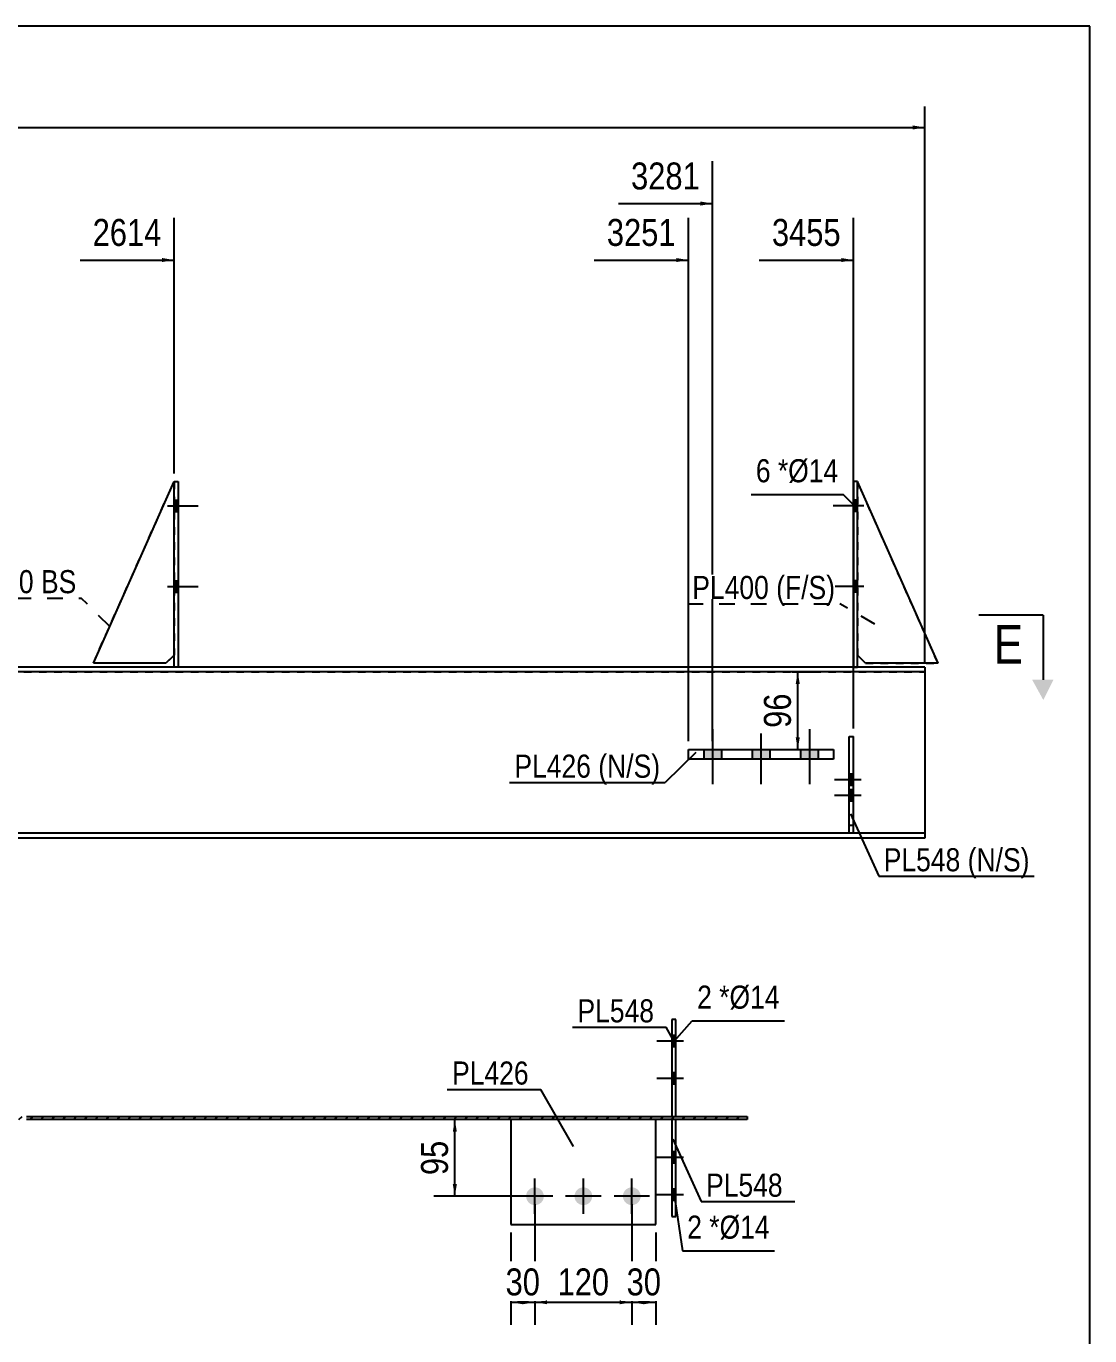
# Model space of a CAD drawing. Header units: millimetres. Extents: x -28 to 375, y -187 to 90.
# Drawn here: x 243 to 374.8, y -72.3 to 90 of the extents above; entities that cross this region are included whole.
import ezdxf

# ---------------------------------------------------------------- set-up
doc = ezdxf.new("R2010")
doc.units = ezdxf.units.MM
doc.linetypes.add('DXK_LINE_DOT1', pattern=[1.8814, 0.9407, -0.9407])
doc.linetypes.add('DXK_LINE_DOT2', pattern=[3.9198, 1.9599, -1.9599])
doc.styles.add('Arial Narrow', font='ARIALN.TTF', dxfattribs={"height": 0.2})

# ---------------------------------------------------------------- blocks, each defined once
blk = doc.blocks.new('Unknown-626819748-1210')
at = {"color": 5, "linetype": 'Continuous'}
for p, q in [((374.82, 90.05), (-25.18, 90.05)), ((374.82, -186.95), (374.82, 90.05))]:
    blk.add_line(p, q, dxfattribs=at)
blk = doc.blocks.new('Bolt-626819748-1258 - 1231')
at = {"linetype": 'Continuous'}
for points in [[(329.16, 0.4), (326.96, 0.4), (326.96, -0.8), (329.16, -0.8)], [(335.16, 0.4), (332.96, 0.4), (332.96, -0.8), (335.16, -0.8)], [(341.16, 0.4), (338.96, 0.4), (338.96, -0.8), (341.16, -0.8)]]:
    blk.add_hatch(color=3, dxfattribs=at).paths.add_polyline_path(points)
at = {"color": 3, "linetype": 'Continuous'}
for p, q in [((328.06, 2.9), (328.06, -3.9)), ((334.06, 2.9), (334.06, -3.9)), ((340.06, 2.9), (340.06, -3.9)), ((326.96, 0.4), (326.96, -0.8)), ((329.16, 0.4), (329.16, -0.8)), ((332.96, 0.4), (332.96, -0.8)), ((335.16, 0.4), (335.16, -0.8)), ((338.96, 0.4), (338.96, -0.8)), ((341.16, 0.4), (341.16, -0.8))]:
    blk.add_line(p, q, dxfattribs=at)
blk = doc.blocks.new('Part-626819748-1303 - 1231')
at = {"color": 2, "linetype": 'Continuous'}
for p, q in [((354.37, 10), (0, 10)), ((261.32, 10.6), (177.82, 10.6)), ((345.51, 10.6), (261.82, 10.6)), ((354.37, 10.6), (346.01, 10.6)), ((354.37, 10.6), (354.37, 10))]:
    blk.add_line(p, q, dxfattribs=at)
at = {"color": 7, "linetype": 'DXK_LINE_DOT1'}
for p, q in [((261.82, 10.6), (261.32, 10.6)), ((346.01, 10.6), (345.51, 10.6))]:
    blk.add_line(p, q, dxfattribs=at)
blk = doc.blocks.new('Part-626819748-1449 - 1231')
at = {"color": 2, "linetype": 'Continuous'}
for p, q in [((346.01, 33.6), (345.51, 33.6)), ((345.51, 33.6), (345.51, 10.6)), ((346.01, 10.6), (346.01, 33.6)), ((345.51, 10.6), (346.01, 10.6))]:
    blk.add_line(p, q, dxfattribs=at)
blk = doc.blocks.new('Part-626819748-1450 - 1231')
at = {"color": 2, "linetype": 'Continuous'}
for p, q in [((356.01, 11.1), (346.01, 33.6)), ((347.01, 11.1), (346.01, 12.1)), ((356.01, 11.1), (347.01, 11.1))]:
    blk.add_line(p, q, dxfattribs=at)
at = {"color": 7, "linetype": 'DXK_LINE_DOT1'}
blk.add_line((346.01, 33.6), (346.01, 12.1), dxfattribs=at)
blk = doc.blocks.new('Part-626819748-1451 - 1231')
at = {"color": 7, "linetype": 'DXK_LINE_DOT1'}
for p, q in [((345.01, -10), (345.01, 2)), ((345.01, 2), (345.51, 2)), ((345.51, -10), (345.51, 2)), ((345.01, -9), (345.51, -9)), ((345.51, -10), (345.01, -10))]:
    blk.add_line(p, q, dxfattribs=at)
blk = doc.blocks.new('Part-626819748-1468 - 1231')
at = {"color": 2, "linetype": 'Continuous'}
for p, q in [((261.32, 10.6), (261.32, 33.6)), ((261.32, 33.6), (261.82, 33.6)), ((261.82, 33.6), (261.82, 10.6)), ((261.82, 10.6), (261.32, 10.6))]:
    blk.add_line(p, q, dxfattribs=at)
blk = doc.blocks.new('Part-626819748-1490 - 1231')
at = {"color": 2, "linetype": 'Continuous'}
for p, q in [((325.06, -0.8), (325.06, 0.4)), ((325.06, 0.4), (343.06, 0.4)), ((343.06, 0.4), (343.06, -0.8)), ((343.06, -0.8), (325.06, -0.8))]:
    blk.add_line(p, q, dxfattribs=at)
blk = doc.blocks.new('Bolt-626819748-2502 - 1231')
at = {"linetype": 'Continuous'}
for points in [[(345.51, -4.09), (345.51, -2.69), (345.01, -2.69), (345.01, -4.09)], [(345.51, -6), (345.51, -4.6), (345.01, -4.6), (345.01, -6)]]:
    blk.add_hatch(color=3, dxfattribs=at).paths.add_polyline_path(points)
at = {"color": 3, "linetype": 'Continuous'}
for p, q in [((345.51, -2.69), (345.01, -2.69)), ((346.46, -3.39), (343.16, -3.39)), ((345.51, -4.09), (345.01, -4.09)), ((345.51, -4.6), (345.01, -4.6)), ((346.46, -5.3), (343.16, -5.3)), ((345.51, -6), (345.01, -6))]:
    blk.add_line(p, q, dxfattribs=at)
blk = doc.blocks.new('Part-626819748-1534 - 1231')
at = {"color": 2, "linetype": 'Continuous'}
for p, q in [((177.82, -10), (175.95, -10)), ((354.37, -10.6), (175.95, -10.6)), ((345.01, -10), (178.32, -10)), ((354.37, -10), (345.51, -10)), ((354.37, -10), (354.37, -10.6))]:
    blk.add_line(p, q, dxfattribs=at)
at = {"color": 7, "linetype": 'DXK_LINE_DOT1'}
for p, q in [((175.95, -10.6), (175.95, -10)), ((178.32, -10), (177.82, -10)), ((345.51, -10), (345.01, -10))]:
    blk.add_line(p, q, dxfattribs=at)
blk = doc.blocks.new('Part-626819748-1550 - 1231')
at = {"color": 7, "linetype": 'DXK_LINE_DOT1'}
for p, q in [((0, 10), (354.37, 10)), ((345.01, -10), (10.32, -10)), ((354.37, -10), (345.51, -10))]:
    blk.add_line(p, q, dxfattribs=at)
at = {"color": 2, "linetype": 'Continuous'}
blk.add_line((354.37, 10), (354.37, -10), dxfattribs=at)
blk = doc.blocks.new('Bolt-626819748-1557 - 1231')
at = {"linetype": 'Continuous'}
for points in [[(261.82, 29.9), (261.82, 31.3), (261.32, 31.3), (261.32, 29.9)], [(261.82, 29.9), (261.82, 31.3), (261.32, 31.3), (261.32, 29.9)], [(261.82, 29.9), (261.82, 31.3), (261.32, 31.3), (261.32, 29.9)], [(261.82, 19.9), (261.82, 21.3), (261.32, 21.3), (261.32, 19.9)], [(261.82, 19.9), (261.82, 21.3), (261.32, 21.3), (261.32, 19.9)], [(261.82, 19.9), (261.82, 21.3), (261.32, 21.3), (261.32, 19.9)]]:
    blk.add_hatch(color=3, dxfattribs=at).paths.add_polyline_path(points)
at = {"color": 3, "linetype": 'Continuous'}
for p, q in [((261.32, 31.3), (261.82, 31.3)), ((261.32, 31.3), (261.82, 31.3)), ((261.32, 31.3), (261.82, 31.3)), ((260.52, 30.6), (264.32, 30.6)), ((260.52, 30.6), (264.32, 30.6)), ((260.52, 30.6), (264.32, 30.6)), ((261.32, 29.9), (261.82, 29.9)), ((261.32, 29.9), (261.82, 29.9)), ((261.32, 29.9), (261.82, 29.9)), ((261.32, 21.3), (261.82, 21.3)), ((261.32, 21.3), (261.82, 21.3)), ((261.32, 21.3), (261.82, 21.3)), ((260.52, 20.6), (264.32, 20.6)), ((260.52, 20.6), (264.32, 20.6)), ((260.52, 20.6), (264.32, 20.6)), ((261.32, 19.9), (261.82, 19.9)), ((261.32, 19.9), (261.82, 19.9)), ((261.32, 19.9), (261.82, 19.9))]:
    blk.add_line(p, q, dxfattribs=at)
blk = doc.blocks.new('Part-626819748-2474 - 1231')
at = {"color": 2, "linetype": 'Continuous'}
for p, q in [((251.32, 11.1), (261.32, 33.6)), ((261.32, 12.1), (260.32, 11.1)), ((260.32, 11.1), (251.32, 11.1))]:
    blk.add_line(p, q, dxfattribs=at)
at = {"color": 7, "linetype": 'DXK_LINE_DOT1'}
blk.add_line((261.32, 33.6), (261.32, 12.1), dxfattribs=at)
blk = doc.blocks.new('Part-626819748-2479 - 1231')
at = {"color": 2, "linetype": 'Continuous'}
for p, q in [((345.01, -10), (345.01, 2)), ((345.01, 2), (345.51, 2)), ((345.51, -10), (345.51, 2)), ((345.51, -10), (345.01, -10))]:
    blk.add_line(p, q, dxfattribs=at)
blk = doc.blocks.new('Part-626819748-2486 - 1231')
at = {"color": 7, "linetype": 'DXK_LINE_DOT1'}
for p, q in [((356.01, 11.1), (346.01, 33.6)), ((346.01, 12.1), (347.01, 11.1)), ((347.01, 11.1), (356.01, 11.1))]:
    blk.add_line(p, q, dxfattribs=at)
blk = doc.blocks.new('Part-626819748-2488 - 1231')
at = {"color": 7, "linetype": 'DXK_LINE_DOT1'}
for p, q in [((251.32, 11.1), (261.32, 33.6)), ((261.32, 12.1), (260.32, 11.1)), ((260.32, 11.1), (251.32, 11.1))]:
    blk.add_line(p, q, dxfattribs=at)
blk = doc.blocks.new('Bolt-626819748-2493 - 1231')
at = {"color": 3, "linetype": 'DXK_LINE_DOT2'}
for p, q in [((345.51, -2.69), (345.01, -2.69)), ((346.46, -3.39), (343.16, -3.39)), ((345.51, -4.09), (345.01, -4.09)), ((345.51, -4.6), (345.01, -4.6)), ((346.46, -5.3), (343.16, -5.3)), ((345.51, -6), (345.01, -6))]:
    blk.add_line(p, q, dxfattribs=at)
blk = doc.blocks.new('Bolt-626819748-3809 - 1231')
at = {"linetype": 'Continuous'}
for points in [[(346.01, 29.9), (346.01, 31.3), (345.51, 31.3), (345.51, 29.9)], [(346.01, 29.9), (346.01, 31.3), (345.51, 31.3), (345.51, 29.9)], [(346.01, 29.9), (346.01, 31.3), (345.51, 31.3), (345.51, 29.9)], [(346.01, 19.9), (346.01, 21.3), (345.51, 21.3), (345.51, 19.9)], [(346.01, 19.9), (346.01, 21.3), (345.51, 21.3), (345.51, 19.9)], [(346.01, 19.9), (346.01, 21.3), (345.51, 21.3), (345.51, 19.9)]]:
    blk.add_hatch(color=3, dxfattribs=at).paths.add_polyline_path(points)
at = {"color": 3, "linetype": 'Continuous'}
for p, q in [((346.01, 31.3), (345.51, 31.3)), ((346.01, 31.3), (345.51, 31.3)), ((346.01, 31.3), (345.51, 31.3)), ((346.81, 30.6), (343.01, 30.6)), ((346.81, 30.6), (343.01, 30.6)), ((346.81, 30.6), (343.01, 30.6)), ((346.01, 29.9), (345.51, 29.9)), ((346.01, 29.9), (345.51, 29.9)), ((346.01, 29.9), (345.51, 29.9)), ((346.01, 21.3), (345.51, 21.3)), ((346.01, 21.3), (345.51, 21.3)), ((346.01, 21.3), (345.51, 21.3)), ((346.81, 20.6), (343.01, 20.6)), ((346.81, 20.6), (343.01, 20.6)), ((346.81, 20.6), (343.01, 20.6)), ((346.01, 19.9), (345.51, 19.9)), ((346.01, 19.9), (345.51, 19.9)), ((346.01, 19.9), (345.51, 19.9))]:
    blk.add_line(p, q, dxfattribs=at)
blk = doc.blocks.new('Part-626819748-2311 - 2293')
at = {"linetype": 'Continuous'}
h = blk.add_hatch(dxfattribs=at)
h.set_pattern_fill('', scale=0.3, style=0, pattern_type=0)
h.set_pattern_definition([(45, (332.3552, -45.4886), (-0.6735192, 0.6735192), [])])
h.paths.add_polyline_path([(14.85, -45.49), (332.36, -45.49), (332.36, -45.09), (14.85, -45.09)])
at = {"color": 2, "linetype": 'Continuous'}
for p, q in [((243.05, -45.09), (332.36, -45.09)), ((332.36, -45.09), (332.36, -45.49)), ((332.36, -45.49), (243.05, -45.49))]:
    blk.add_line(p, q, dxfattribs=at)
blk = doc.blocks.new('Bolt-626819748-2299 - 2293')
at = {"linetype": 'Continuous'}
for points in [[(304.95, -54.99, -1), (307.15, -54.99, -1)], [(310.95, -54.99, -1), (313.15, -54.99, -1)], [(316.95, -54.99, -1), (319.15, -54.99, -1)]]:
    blk.add_hatch(color=3, dxfattribs=at).paths.add_polyline_path(points)
at = {"color": 3, "linetype": 'Continuous'}
for p, q in [((306.05, -57.19), (306.05, -52.79)), ((312.05, -57.19), (312.05, -52.79)), ((318.05, -57.19), (318.05, -52.79)), ((308.25, -54.99), (303.85, -54.99)), ((314.25, -54.99), (309.85, -54.99)), ((320.25, -54.99), (315.85, -54.99))]:
    blk.add_line(p, q, dxfattribs=at)
blk = doc.blocks.new('Part-626819748-2360 - 2293')
at = {"color": 2, "linetype": 'Continuous'}
for p, q in [((303.05, -45.49), (303.05, -58.49)), ((321.05, -58.49), (321.05, -45.49)), ((303.05, -58.49), (321.05, -58.49))]:
    blk.add_line(p, q, dxfattribs=at)
at = {"color": 7, "linetype": 'DXK_LINE_DOT1'}
blk.add_line((321.05, -45.49), (303.05, -45.49), dxfattribs=at)
blk = doc.blocks.new('Part-626819748-2378 - 2293')
at = {"color": 2, "linetype": 'Continuous'}
for p, q in [((323.5, -33.09), (323, -33.09)), ((323, -33.09), (323, -45.09)), ((323.5, -45.09), (323.5, -33.09))]:
    blk.add_line(p, q, dxfattribs=at)
at = {"color": 7, "linetype": 'DXK_LINE_DOT1'}
blk.add_line((323, -45.09), (323.5, -45.09), dxfattribs=at)
blk = doc.blocks.new('Part-626819748-3483 - 2293')
at = {"color": 2, "linetype": 'Continuous'}
for p, q in [((323, -45.49), (323, -57.49)), ((323.5, -57.49), (323.5, -45.49)), ((323, -57.49), (323.5, -57.49))]:
    blk.add_line(p, q, dxfattribs=at)
at = {"color": 7, "linetype": 'DXK_LINE_DOT1'}
blk.add_line((323.5, -45.49), (323, -45.49), dxfattribs=at)
blk = doc.blocks.new('Bolt-626819748-3497 - 2293')
at = {"linetype": 'Continuous'}
for points in [[(323.5, -36.47), (323.5, -35.07), (323, -35.07), (323, -36.47)], [(323.5, -41.09), (323.5, -39.69), (323, -39.69), (323, -41.09)]]:
    blk.add_hatch(color=3, dxfattribs=at).paths.add_polyline_path(points)
at = {"color": 3, "linetype": 'Continuous'}
for p, q in [((323.5, -35.07), (323, -35.07)), ((324.45, -35.77), (321.15, -35.77)), ((323.5, -36.47), (323, -36.47)), ((324.45, -40.39), (321.15, -40.39)), ((323.5, -39.69), (323, -39.69)), ((323.5, -41.09), (323, -41.09))]:
    blk.add_line(p, q, dxfattribs=at)
blk = doc.blocks.new('Bolt-626819748-3506 - 2293')
at = {"linetype": 'Continuous'}
for points in [[(323, -49.49), (323, -50.89), (323.5, -50.89), (323.5, -49.49)], [(323, -54.11), (323, -55.51), (323.5, -55.51), (323.5, -54.11)]]:
    blk.add_hatch(color=3, dxfattribs=at).paths.add_polyline_path(points)
at = {"color": 3, "linetype": 'Continuous'}
for p, q in [((324.45, -50.19), (321.15, -50.19)), ((323.5, -49.49), (323, -49.49)), ((323.5, -50.89), (323, -50.89)), ((324.45, -54.81), (321.15, -54.81)), ((323.5, -54.11), (323, -54.11)), ((323.5, -55.51), (323, -55.51))]:
    blk.add_line(p, q, dxfattribs=at)
blk = doc.blocks.new('StraightDimension-626819748-4920 - 1231')
at = {"linetype": 'Continuous'}
blk.add_hatch(color=4, dxfattribs=at).paths.add_polyline_path([(326.56, 68.31), (328.06, 68.06), (326.56, 67.81)])
at = {"color": 4, "linetype": 'Continuous'}
for p, q in [((328.06, 1.4), (328.06, 73.31)), ((316.4, 68.06), (328.06, 68.06))]:
    blk.add_line(p, q, dxfattribs=at)
at = {"color": 0}
blk.add_wipeout([(327.19, 69.11), (327.19, 74.01), (317.26, 74.01), (317.26, 69.11)], dxfattribs=at)
at = {"color": 4, "style": 'Arial Narrow'}
blk.add_text('3281', height=3.34, dxfattribs=at).set_placement((317.96, 69.81))
blk = doc.blocks.new('StraightDimension-626819748-1652 - 1231')
at = {"linetype": 'Continuous'}
for points in [[(338.37, 8.5), (338.62, 10), (338.87, 8.5)], [(338.87, 1.9), (338.62, 0.4), (338.37, 1.9)]]:
    blk.add_hatch(color=4, dxfattribs=at).paths.add_polyline_path(points)
at = {"color": 4, "linetype": 'Continuous'}
for p, q in [((337.91, 10), (341.42, 10)), ((338.62, 0.4), (338.62, 10)), ((337.91, 0.4), (341.42, 0.4))]:
    blk.add_line(p, q, dxfattribs=at)
at = {"color": 0}
blk.add_wipeout([(338.47, 8.03), (333.57, 8.03), (333.57, 2.37), (338.47, 2.37)], dxfattribs=at)
at = {"color": 4, "style": 'Arial Narrow'}
blk.add_text('96', height=3.34, rotation=90.0002, dxfattribs=at).set_placement((337.77, 3.07))
blk = doc.blocks.new('StraightDimension-626819748-1674 - 1231')
at = {"linetype": 'Continuous'}
blk.add_hatch(color=4, dxfattribs=at).paths.add_polyline_path([(352.87, 77.74), (354.37, 77.49), (352.87, 77.24)])
at = {"color": 4, "linetype": 'Continuous'}
for p, q in [((354.37, 11), (354.37, 80.09)), ((-1.91, 77.49), (354.37, 77.49))]:
    blk.add_line(p, q, dxfattribs=at)
blk = doc.blocks.new('StraightDimension-626819748-4919 - 1231')
at = {"linetype": 'Continuous'}
blk.add_hatch(color=4, dxfattribs=at).paths.add_polyline_path([(344.01, 61.31), (345.51, 61.06), (344.01, 60.81)])
at = {"color": 4, "linetype": 'Continuous'}
for p, q in [((345.51, 3), (345.51, 66.31)), ((333.85, 61.06), (345.51, 61.06))]:
    blk.add_line(p, q, dxfattribs=at)
at = {"color": 0}
blk.add_wipeout([(344.65, 62.11), (344.65, 67.01), (334.72, 67.01), (334.72, 62.11)], dxfattribs=at)
at = {"color": 4, "style": 'Arial Narrow'}
blk.add_text('3455', height=3.34, dxfattribs=at).set_placement((335.42, 62.81))
blk = doc.blocks.new('StraightDimension-626819748-4921 - 1231')
at = {"linetype": 'Continuous'}
blk.add_hatch(color=4, dxfattribs=at).paths.add_polyline_path([(323.56, 61.31), (325.06, 61.06), (323.56, 60.81)])
at = {"color": 4, "linetype": 'Continuous'}
for p, q in [((325.06, 1.4), (325.06, 66.31)), ((313.4, 61.06), (325.06, 61.06))]:
    blk.add_line(p, q, dxfattribs=at)
at = {"color": 0}
blk.add_wipeout([(324.19, 62.11), (324.19, 67.01), (314.26, 67.01), (314.26, 62.11)], dxfattribs=at)
at = {"color": 4, "style": 'Arial Narrow'}
blk.add_text('3251', height=3.34, dxfattribs=at).set_placement((314.96, 62.81))
blk = doc.blocks.new('StraightDimension-626819748-4922 - 1231')
at = {"linetype": 'Continuous'}
blk.add_hatch(color=4, dxfattribs=at).paths.add_polyline_path([(259.82, 61.31), (261.32, 61.06), (259.82, 60.81)])
at = {"color": 4, "linetype": 'Continuous'}
for p, q in [((261.32, 34.6), (261.32, 66.31)), ((249.67, 61.06), (261.32, 61.06))]:
    blk.add_line(p, q, dxfattribs=at)
at = {"color": 0}
blk.add_wipeout([(260.46, 62.11), (260.46, 67.01), (250.53, 67.01), (250.53, 62.11)], dxfattribs=at)
at = {"color": 4, "style": 'Arial Narrow'}
blk.add_text('2614', height=3.34, dxfattribs=at).set_placement((251.23, 62.81))
blk = doc.blocks.new('StraightDimension-626819748-2438 - 2293')
at = {"linetype": 'Continuous'}
for points in [[(295.87, -46.99), (296.12, -45.49), (296.37, -46.99)], [(296.37, -53.49), (296.12, -54.99), (295.87, -53.49)]]:
    blk.add_hatch(color=4, dxfattribs=at).paths.add_polyline_path(points)
at = {"color": 4, "linetype": 'Continuous'}
for p, q in [((311.05, -45.49), (293.52, -45.49)), ((296.12, -54.99), (296.12, -45.49)), ((305.05, -54.99), (293.52, -54.99))]:
    blk.add_line(p, q, dxfattribs=at)
at = {"color": 0}
blk.add_wipeout([(295.97, -47.41), (291.07, -47.41), (291.07, -53.07), (295.97, -53.07)], dxfattribs=at)
at = {"color": 4, "style": 'Arial Narrow'}
blk.add_text('95', height=3.34, rotation=90.0002, dxfattribs=at).set_placement((295.27, -52.37))
blk = doc.blocks.new('StraightDimension-626819748-2427 - 2293')
at = {"linetype": 'Continuous'}
for points in [[(307.55, -68.38), (306.05, -68.13), (307.55, -67.88)], [(316.55, -67.88), (318.05, -68.13), (316.55, -68.38)]]:
    blk.add_hatch(color=4, dxfattribs=at).paths.add_polyline_path(points)
at = {"color": 4, "linetype": 'Continuous'}
for p, q in [((306.05, -55.99), (306.05, -70.93)), ((318.05, -55.99), (318.05, -70.93)), ((306.05, -68.13), (318.05, -68.13))]:
    blk.add_line(p, q, dxfattribs=at)
at = {"color": 0}
blk.add_wipeout([(315.94, -67.98), (315.94, -63.08), (308.15, -63.08), (308.15, -67.98)], dxfattribs=at)
at = {"color": 4, "style": 'Arial Narrow'}
blk.add_text('120', height=3.34, dxfattribs=at).set_placement((308.85, -67.28))
blk = doc.blocks.new('StraightDimension-626819748-2407 - 2293')
at = {"linetype": 'Continuous'}
for points in [[(319.55, -68.38), (318.05, -68.13), (319.55, -67.88)], [(319.55, -67.88), (321.05, -68.13), (319.55, -68.38)]]:
    blk.add_hatch(color=4, dxfattribs=at).paths.add_polyline_path(points)
at = {"color": 4, "linetype": 'Continuous'}
for p, q in [((318.05, -55.99), (318.05, -70.93)), ((321.05, -59.49), (321.05, -70.93)), ((318.05, -68.13), (321.05, -68.13))]:
    blk.add_line(p, q, dxfattribs=at)
at = {"color": 0}
blk.add_wipeout([(322.38, -67.98), (322.38, -63.08), (316.71, -63.08), (316.71, -67.98)], dxfattribs=at)
at = {"color": 4, "style": 'Arial Narrow'}
blk.add_text('30', height=3.34, dxfattribs=at).set_placement((317.41, -67.28))
blk = doc.blocks.new('StraightDimension-626819748-2417 - 2293')
at = {"linetype": 'Continuous'}
for points in [[(304.55, -68.38), (303.05, -68.13), (304.55, -67.88)], [(304.55, -67.88), (306.05, -68.13), (304.55, -68.38)]]:
    blk.add_hatch(color=4, dxfattribs=at).paths.add_polyline_path(points)
at = {"color": 4, "linetype": 'Continuous'}
for p, q in [((306.05, -55.99), (306.05, -70.93)), ((303.05, -59.49), (303.05, -70.93)), ((303.05, -68.13), (306.05, -68.13))]:
    blk.add_line(p, q, dxfattribs=at)
at = {"color": 0}
blk.add_wipeout([(307.38, -67.98), (307.38, -63.08), (301.71, -63.08), (301.71, -67.98)], dxfattribs=at)
at = {"color": 4, "style": 'Arial Narrow'}
blk.add_text('30', height=3.34, dxfattribs=at).set_placement((302.41, -67.28))
blk = doc.blocks.new('SectionMark-626819748-1869 - 1231')
at = {"linetype": 'Continuous'}
blk.add_hatch(color=30, dxfattribs=at).paths.add_polyline_path([(370.3, 9.03), (369.05, 6.53), (367.67, 9.03)])
at = {"color": 30, "linetype": 'Continuous'}
for q in [(361.05, 17.03), (369.05, 9.03)]:
    blk.add_line((369.05, 17.03), q, dxfattribs=at)
at = {"color": 0, "linetype": 'Continuous'}
blk.add_wipeout([(366.55, 11.03), (366.55, 16.03), (362.89, 16.03), (362.89, 11.03)], dxfattribs=at)
at = {"color": 6, "linetype": 'Continuous', "style": 'Arial Narrow'}
blk.add_text('E', height=4.77, dxfattribs=at).set_placement((362.89, 11.03))
blk = doc.blocks.new('Mark-626819748-1486 - 1231')
at = {"color": 0}
for points in [[(313, -3.11), (313, -0.11), (303.5, -0.11), (303.5, -3.11)], [(321.57, -3.11), (321.57, -0.11), (313.9, -0.11), (313.9, -3.11)]]:
    blk.add_wipeout(points, dxfattribs=at)
for points in [[(313, -3.11), (313, -0.11), (303.5, -0.11), (303.5, -3.11)], [(321.57, -3.11), (321.57, -0.11), (313.9, -0.11), (313.9, -3.11)]]:
    blk.add_wipeout(points, dxfattribs=at)
at = {"color": 7, "linetype": 'Continuous'}
for p in [(325.98, 0), (302.9, -3.71)]:
    blk.add_line(p, (322.17, -3.71), dxfattribs=at)
at = {"color": 3, "style": 'Arial Narrow'}
for s, p in [('PL426', (303.5, -3.11)), ('(N/', (313.9, -3.11)), ('S)', (318.28, -3.11))]:
    blk.add_text(s, height=2.863, dxfattribs=at).set_placement(p)
blk = doc.blocks.new('Mark-626819748-2555 - 1231')
at = {"color": 0}
for points in [[(358.78, -14.71), (358.78, -11.71), (349.28, -11.71), (349.28, -14.71)], [(367.34, -14.71), (367.34, -11.71), (359.68, -11.71), (359.68, -14.71)]]:
    blk.add_wipeout(points, dxfattribs=at)
for points in [[(358.78, -14.71), (358.78, -11.71), (349.28, -11.71), (349.28, -14.71)], [(367.34, -14.71), (367.34, -11.71), (359.68, -11.71), (359.68, -14.71)]]:
    blk.add_wipeout(points, dxfattribs=at)
at = {"color": 7, "linetype": 'Continuous'}
for p, q in [((345.14, -7.57), (348.68, -15.31)), ((348.68, -15.31), (367.94, -15.31))]:
    blk.add_line(p, q, dxfattribs=at)
at = {"color": 3, "style": 'Arial Narrow'}
for s, p in [('PL548', (349.28, -14.71)), ('(N/', (359.68, -14.71)), ('S)', (364.06, -14.71))]:
    blk.add_text(s, height=2.863, dxfattribs=at).set_placement(p)
blk = doc.blocks.new('Mark-626819748-2558 - 1231')
at = {"color": 0}
for points in [[(335.05, 19.04), (335.05, 22.04), (325.55, 22.04), (325.55, 19.04)], [(343.25, 19.04), (343.25, 22.04), (335.95, 22.04), (335.95, 19.04)]]:
    blk.add_wipeout(points, dxfattribs=at)
for points in [[(335.05, 19.04), (335.05, 22.04), (325.55, 22.04), (325.55, 19.04)], [(343.25, 19.04), (343.25, 22.04), (335.95, 22.04), (335.95, 19.04)]]:
    blk.add_wipeout(points, dxfattribs=at)
at = {"color": 7, "linetype": 'DXK_LINE_DOT2'}
for p in [(324.95, 18.44), (348.18, 15.94)]:
    blk.add_line(p, (343.85, 18.44), dxfattribs=at)
at = {"color": 3, "style": 'Arial Narrow'}
for s, p in [('PL400', (325.55, 19.04)), ('(F/', (335.95, 19.04)), ('S)', (339.96, 19.04))]:
    blk.add_text(s, height=2.863, dxfattribs=at).set_placement(p)
blk = doc.blocks.new('MarkSet-626819748-2732 - 1231')
at = {"color": 0}
for points in [[(243.93, 19.76), (243.93, 22.76), (234.43, 22.76), (234.43, 19.76)], [(249.22, 19.76), (249.22, 22.76), (244.83, 22.76), (244.83, 19.76)]]:
    blk.add_wipeout(points, dxfattribs=at)
for points in [[(243.93, 19.76), (243.93, 22.76), (234.43, 22.76), (234.43, 19.76)], [(249.22, 19.76), (249.22, 22.76), (244.83, 22.76), (244.83, 19.76)]]:
    blk.add_wipeout(points, dxfattribs=at)
at = {"color": 7, "linetype": 'DXK_LINE_DOT2'}
for p in [(233.83, 19.16), (253.35, 15.63)]:
    blk.add_line(p, (249.82, 19.16), dxfattribs=at)
at = {"color": 3, "style": 'Arial Narrow'}
for s, p in [('PL400', (234.43, 19.76)), ('BS', (244.83, 19.76))]:
    blk.add_text(s, height=2.863, dxfattribs=at).set_placement(p)
blk = doc.blocks.new('Mark-626819748-3830 - 1231')
at = {"color": 7, "linetype": 'Continuous'}
for p in [(332.83, 32.01), (345.66, 30.6)]:
    blk.add_line(p, (344.25, 32.01), dxfattribs=at)
at = {"color": 0}
for points in [[(335.26, 33.51), (335.26, 36.51), (333.43, 36.51), (333.43, 33.51)], [(337.43, 33.51), (337.43, 36.51), (336.16, 36.51), (336.16, 33.51)]]:
    blk.add_wipeout(points, dxfattribs=at)
for points in [[(335.26, 33.51), (335.26, 36.51), (333.43, 36.51), (333.43, 33.51)], [(337.43, 33.51), (337.43, 36.51), (336.16, 36.51), (336.16, 33.51)]]:
    blk.add_wipeout(points, dxfattribs=at)
at = {"color": 3, "style": 'Arial Narrow'}
blk.add_text('6', height=2.86, dxfattribs=at).set_placement((333.43, 33.51))
at = {"color": 0}
blk.add_wipeout([(343.65, 33.51), (343.65, 36.51), (337.43, 36.51), (337.43, 33.51)], dxfattribs=at)
blk.add_wipeout([(343.65, 33.51), (343.65, 36.51), (337.43, 36.51), (337.43, 33.51)], dxfattribs=at)
at = {"color": 3, "style": 'Arial Narrow'}
for s, height, p in [('*', 2.86, (336.16, 33.51)), ('Ø14', 2.863, (337.43, 33.51))]:
    blk.add_text(s, height=height, dxfattribs=at).set_placement(p)
blk = doc.blocks.new('Mark-626819748-2356 - 2293')
at = {"color": 7, "linetype": 'Continuous'}
blk.add_line((310.84, -48.84), (306.78, -41.75), dxfattribs=at)
at = {"color": 0}
blk.add_wipeout([(305.28, -41.15), (305.28, -38.15), (295.78, -38.15), (295.78, -41.15)], dxfattribs=at)
blk.add_wipeout([(305.28, -41.15), (305.28, -38.15), (295.78, -38.15), (295.78, -41.15)], dxfattribs=at)
at = {"color": 7, "linetype": 'Continuous'}
blk.add_line((295.18, -41.75), (306.78, -41.75), dxfattribs=at)
at = {"color": 3, "style": 'Arial Narrow'}
blk.add_text('PL426', height=2.863, dxfattribs=at).set_placement((295.78, -41.15))
blk = doc.blocks.new('Mark-626819748-2374 - 2293')
at = {"color": 7, "linetype": 'Continuous'}
blk.add_line((323.13, -35.52), (322.32, -34.04), dxfattribs=at)
at = {"color": 0}
blk.add_wipeout([(320.82, -33.44), (320.82, -30.44), (311.32, -30.44), (311.32, -33.44)], dxfattribs=at)
blk.add_wipeout([(320.82, -33.44), (320.82, -30.44), (311.32, -30.44), (311.32, -33.44)], dxfattribs=at)
at = {"color": 7, "linetype": 'Continuous'}
blk.add_line((310.72, -34.04), (322.32, -34.04), dxfattribs=at)
at = {"color": 3, "style": 'Arial Narrow'}
blk.add_text('PL548', height=2.863, dxfattribs=at).set_placement((311.32, -33.44))
blk = doc.blocks.new('Mark-626819748-3520 - 2293')
at = {"color": 0}
blk.add_wipeout([(336.77, -55.05), (336.77, -52.05), (327.26, -52.05), (327.26, -55.05)], dxfattribs=at)
blk.add_wipeout([(336.77, -55.05), (336.77, -52.05), (327.26, -52.05), (327.26, -55.05)], dxfattribs=at)
at = {"color": 7, "linetype": 'Continuous'}
for p, q in [((323.13, -47.92), (326.66, -55.65)), ((326.66, -55.65), (338.27, -55.65))]:
    blk.add_line(p, q, dxfattribs=at)
at = {"color": 3, "style": 'Arial Narrow'}
blk.add_text('PL548', height=2.863, dxfattribs=at).set_placement((327.26, -55.05))
blk = doc.blocks.new('Mark-626819748-3528 - 2293')
at = {"color": 7, "linetype": 'Continuous'}
blk.add_line((324.32, -61.75), (335.74, -61.75), dxfattribs=at)
at = {"color": 0}
for points in [[(326.75, -60.25), (326.75, -57.25), (324.92, -57.25), (324.92, -60.25)], [(328.93, -60.25), (328.93, -57.25), (327.65, -57.25), (327.65, -60.25)]]:
    blk.add_wipeout(points, dxfattribs=at)
for points in [[(326.75, -60.25), (326.75, -57.25), (324.92, -57.25), (324.92, -60.25)], [(328.93, -60.25), (328.93, -57.25), (327.65, -57.25), (327.65, -60.25)]]:
    blk.add_wipeout(points, dxfattribs=at)
at = {"color": 7, "linetype": 'Continuous'}
blk.add_line((323.32, -54.81), (324.32, -61.75), dxfattribs=at)
at = {"color": 3, "style": 'Arial Narrow'}
blk.add_text('2', height=2.86, dxfattribs=at).set_placement((324.92, -60.25))
at = {"color": 0}
blk.add_wipeout([(335.14, -60.25), (335.14, -57.25), (328.93, -57.25), (328.93, -60.25)], dxfattribs=at)
blk.add_wipeout([(335.14, -60.25), (335.14, -57.25), (328.93, -57.25), (328.93, -60.25)], dxfattribs=at)
at = {"color": 3, "style": 'Arial Narrow'}
for s, height, p in [('*', 2.86, (327.65, -60.25)), ('Ø14', 2.863, (328.93, -60.25))]:
    blk.add_text(s, height=height, dxfattribs=at).set_placement(p)
blk = doc.blocks.new('Mark-626819748-3529 - 2293')
at = {"color": 7, "linetype": 'Continuous'}
for p, q in [((323.32, -35.77), (325.55, -33.24)), ((325.55, -33.24), (336.97, -33.24))]:
    blk.add_line(p, q, dxfattribs=at)
at = {"color": 0}
for points in [[(327.98, -31.74), (327.98, -28.74), (326.15, -28.74), (326.15, -31.74)], [(330.16, -31.74), (330.16, -28.74), (328.88, -28.74), (328.88, -31.74)]]:
    blk.add_wipeout(points, dxfattribs=at)
for points in [[(327.98, -31.74), (327.98, -28.74), (326.15, -28.74), (326.15, -31.74)], [(330.16, -31.74), (330.16, -28.74), (328.88, -28.74), (328.88, -31.74)]]:
    blk.add_wipeout(points, dxfattribs=at)
at = {"color": 3, "style": 'Arial Narrow'}
blk.add_text('2', height=2.86, dxfattribs=at).set_placement((326.15, -31.74))
at = {"color": 0}
blk.add_wipeout([(336.37, -31.74), (336.37, -28.74), (330.16, -28.74), (330.16, -31.74)], dxfattribs=at)
blk.add_wipeout([(336.37, -31.74), (336.37, -28.74), (330.16, -28.74), (330.16, -31.74)], dxfattribs=at)
at = {"color": 3, "style": 'Arial Narrow'}
for s, height, p in [('*', 2.86, (328.88, -31.74)), ('Ø14', 2.863, (330.16, -31.74))]:
    blk.add_text(s, height=height, dxfattribs=at).set_placement(p)

msp = doc.modelspace()

# ---------------------------------------------------------------- block references
for name in ['Unknown-626819748-1210', 'Part-626819748-2474 - 1231', 'Part-626819748-2488 - 1231', 'Part-626819748-1468 - 1231', 'Part-626819748-1449 - 1231', 'Part-626819748-1450 - 1231', 'Part-626819748-2486 - 1231', 'Bolt-626819748-1557 - 1231', 'Bolt-626819748-3809 - 1231', 'Part-626819748-1303 - 1231', 'Part-626819748-1550 - 1231', 'Bolt-626819748-1258 - 1231', 'Part-626819748-1451 - 1231', 'Part-626819748-2479 - 1231', 'Part-626819748-1490 - 1231', 'Bolt-626819748-2502 - 1231', 'Bolt-626819748-2493 - 1231', 'Part-626819748-1534 - 1231', 'Part-626819748-2378 - 2293', 'Bolt-626819748-3497 - 2293', 'Part-626819748-2311 - 2293', 'Part-626819748-2360 - 2293', 'Part-626819748-3483 - 2293', 'Bolt-626819748-3506 - 2293', 'Bolt-626819748-2299 - 2293']:
    msp.add_blockref(name, (0, 0))

# ---------------------------------------------------------------- next in the draw order: block references
for name in ['StraightDimension-626819748-4920 - 1231', 'StraightDimension-626819748-1652 - 1231', 'Mark-626819748-1486 - 1231', 'Mark-626819748-2555 - 1231', 'Mark-626819748-2374 - 2293', 'StraightDimension-626819748-2438 - 2293', 'StraightDimension-626819748-2427 - 2293']:
    msp.add_blockref(name, (0, 0))

# ---------------------------------------------------------------- next in the draw order: block references
for name in ['StraightDimension-626819748-1674 - 1231', 'Mark-626819748-3529 - 2293', 'Mark-626819748-2356 - 2293', 'StraightDimension-626819748-2417 - 2293', 'StraightDimension-626819748-2407 - 2293']:
    msp.add_blockref(name, (0, 0))

# ---------------------------------------------------------------- next in the draw order: block references
for name in ['StraightDimension-626819748-4922 - 1231', 'StraightDimension-626819748-4921 - 1231', 'StraightDimension-626819748-4919 - 1231', 'Mark-626819748-3520 - 2293']:
    msp.add_blockref(name, (0, 0))

# ---------------------------------------------------------------- next in the draw order: block references
for name in ['Mark-626819748-3830 - 1231', 'SectionMark-626819748-1869 - 1231', 'Mark-626819748-3528 - 2293']:
    msp.add_blockref(name, (0, 0))

# ---------------------------------------------------------------- next in the draw order: block references
for name in ['MarkSet-626819748-2732 - 1231', 'Mark-626819748-2558 - 1231']:
    msp.add_blockref(name, (0, 0))

doc.saveas('drawing.dxf')
